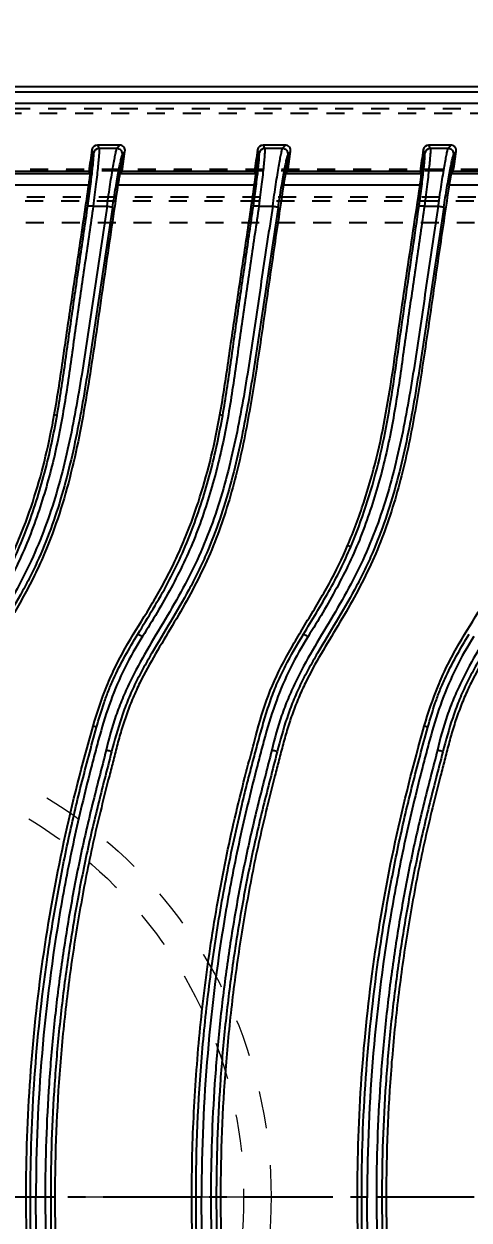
# Model space of a CAD drawing. Header units: millimetres. Extents: x -946 to 3963, y -10008 to 1396.
# Drawn here: x 1443.2 to 1483.7, y -836 to -727.1 of the extents above; entities that cross this region are included whole.
import ezdxf
from ezdxf.enums import TextEntityAlignment as Align

# ---------------------------------------------------------------- set-up
doc = ezdxf.new("R2010")
doc.units = ezdxf.units.MM
doc.header["$LTSCALE"] = 16.335
doc.header["$PDMODE"] = 3
doc.header["$PDSIZE"] = 0.3125
doc.linetypes.add('CENTER', pattern=[0.6, 0.375, -0.075, 0.075, -0.075])
doc.linetypes.add('HIDDEN', pattern=[0.2, 0.1, -0.1])
doc.layers.get('0').update_dxf_attribs({"linetype": 'CONTINUOUS'})
doc.layers.get('Defpoints').update_dxf_attribs({"linetype": 'CONTINUOUS'})
doc.layers.add('DEFAULT_2', color=8, linetype='HIDDEN')
doc.layers.add('screw', color=33, linetype='CONTINUOUS', lineweight=13)
doc.layers.add('sp', color=193, linetype='CONTINUOUS', lineweight=9)
doc.styles.get("Standard").update_dxf_attribs({"font": 'txt', "width": 0.8})
doc.styles.add('TXT', font='txt.shx', dxfattribs={"bigfont": 'gbcbig.shx'})
doc.dimstyles.new('11', dxfattribs={"dimtxt": 10, "dimasz": 10, "dimexe": 0, "dimexo": 0, "dimgap": 0, "dimtad": 0, "dimzin": 0, "dimdsep": 46, "dimtxsty": 'Standard', "dimcen": 0, "dimclrd": 4, "dimclre": 4, "dimclrt": 6, "dimazin": 0, "dimtfac": 1, "dimtofl": 0, "dimtmove": 0, "dimatfit": 3, "dimfxl": 0, "dimtolj": 1, "dimtzin": 0, "dimarcsym": 0})

# ---------------------------------------------------------------- blocks, each defined once
blk = doc.blocks.new('*D20')
at = {"color": 4, "lineweight": -2}
for p, q in [((1308.93, -833.86), (1308.93, -701.67)), ((1318.93, -701.67), (1478.02, -701.67)), ((1807.46, -701.67), (1516.68, -701.67)), ((1817.46, -797.18), (1817.46, -701.67))]:
    blk.add_line(p, q, dxfattribs=at)
at = {"color": 4}
for points in [[(1318.93, -700.01), (1318.93, -703.34), (1308.93, -701.67)], [(1807.46, -700.01), (1807.46, -703.34), (1817.46, -701.67)]]:
    blk.add_solid(points, dxfattribs=at)
at = {"layer": 'Defpoints', "color": 0}
for p in [(1308.93, -701.67), (1817.46, -797.18), (1308.93, -833.86)]:
    blk.add_point(p, dxfattribs=at)
at = {"color": 6, "insert": (1497.35, -701.67), "char_height": 10, "attachment_point": 5}
blk.add_mtext('\\A1;508.53', dxfattribs=at)
blk = doc.blocks.new('*D22')
at = {"color": 4, "lineweight": -2}
for p, q in [((1248.19, -736.94), (1248.19, -631.54)), ((1258.19, -631.54), (1512.67, -631.54)), ((1868.19, -631.54), (1548.67, -631.54)), ((1878.19, -736.94), (1878.19, -631.54))]:
    blk.add_line(p, q, dxfattribs=at)
at = {"color": 4}
for points in [[(1258.19, -629.87), (1258.19, -633.2), (1248.19, -631.54)], [(1868.19, -629.87), (1868.19, -633.2), (1878.19, -631.54)]]:
    blk.add_solid(points, dxfattribs=at)
at = {"layer": 'Defpoints', "color": 0}
for p in [(1248.19, -631.54), (1248.19, -736.94), (1878.19, -736.94)]:
    blk.add_point(p, dxfattribs=at)
at = {"color": 6, "insert": (1530.67, -631.54), "char_height": 10, "attachment_point": 5}
blk.add_mtext('\\A1;630.00', dxfattribs=at)
blk = doc.blocks.new('sp_80_th', base_point=(1583.19, -1098.86))
at = {"layer": 'sp', "color": 1, "linetype": 'CENTER', "ltscale": 2.643404}
for p, q in [((1583.19, -1145.61), (1583.19, -1052.11)), ((1536.44, -1098.86), (1629.94, -1098.86))]:
    blk.add_line(p, q, dxfattribs=at)
at = {"layer": 'sp', "linetype": 'HIDDEN', "ltscale": 2.073258}
for radius in [42.5, 40]:
    blk.add_circle((1583.19, -1098.86), radius, dxfattribs=at)
at = {"layer": 'sp', "color": 6, "style": 'TXT'}
blk.add_text('SP%%c80', height=10, dxfattribs=at).set_placement((1583.19, -1114.86), align=Align.MIDDLE)
blk = doc.blocks.new('screw_m14_g')
at = {"layer": 'screw', "color": 1, "linetype": 'CENTER', "ltscale": 0.435384}
for p, q in [((0, -7.7), (0, 7.7)), ((-7.7, 0), (7.7, 0))]:
    blk.add_line(p, q, dxfattribs=at)
at = {"layer": 'screw', "linetype": 'HIDDEN', "ltscale": 0.435384}
blk.add_circle((0, 0), 6, dxfattribs=at)
at = {"layer": 'screw', "color": 92, "linetype": 'HIDDEN', "ltscale": 0.435384}
blk.add_arc((0, 0), 7, 270, 180, dxfattribs=at)
at = {"layer": 'screw', "color": 6, "style": 'TXT'}
blk.add_text('M14', height=2.8, dxfattribs=at).set_placement((-2.38, -3.5))
blk = doc.blocks.new('11')
at = {"layer": 'screw'}
blk.add_blockref('screw_m14_g', (1583.19, -1098.86), dxfattribs=at)
at = {"layer": 'sp'}
blk.add_blockref('sp_80_th', (1583.19, -1098.86), dxfattribs=at)

msp = doc.modelspace()

# ---------------------------------------------------------------- linework, layer by layer
at = {"color": 7, "linetype": 'Continuous'}
for p, q in [((1395.982, -732.854), (1619.855, -732.854)), ((1593.518, -733.347), (1416.687, -733.347)), ((1416.663, -734.35), (1593.543, -734.35)), ((1449.531, -738.909), (1449.384, -738.604)), ((1449.88, -738.175), (1450.027, -738.48)), ((1451.894, -738.175), (1449.88, -738.175)), ((1451.657, -738.48), (1450.027, -738.48)), ((1451.657, -738.48), (1451.894, -738.175)), ((1452.39, -738.751), (1452.153, -739.056)), ((1464.606, -738.909), (1464.459, -738.604)), ((1464.955, -738.175), (1465.102, -738.48)), ((1466.969, -738.175), (1464.955, -738.175)), ((1466.732, -738.48), (1465.102, -738.48)), ((1466.732, -738.48), (1466.969, -738.175)), ((1467.465, -738.751), (1467.228, -739.056)), ((1479.681, -738.909), (1479.534, -738.604)), ((1480.03, -738.175), (1480.177, -738.48)), ((1482.044, -738.175), (1480.03, -738.175)), ((1481.807, -738.48), (1480.177, -738.48)), ((1481.807, -738.48), (1482.044, -738.175)), ((1482.54, -738.751), (1482.303, -739.056)), ((1449.243, -740.846), (1449.531, -738.909)), ((1464.318, -740.846), (1464.606, -738.909)), ((1479.393, -740.846), (1479.681, -738.909)), ((1449.217, -740.796), (1436.852, -740.796)), ((1449.094, -740.562), (1437.045, -740.562)), ((1449.094, -740.562), (1449.243, -740.846)), ((1451.886, -740.846), (1451.749, -741.762)), ((1452.12, -740.562), (1451.927, -740.796)), ((1464.292, -740.796), (1451.927, -740.796)), ((1464.169, -740.562), (1452.12, -740.562)), ((1464.169, -740.562), (1464.318, -740.846)), ((1467.195, -740.562), (1466.961, -740.846)), ((1479.367, -740.796), (1467.002, -740.796)), ((1479.244, -740.562), (1467.195, -740.562)), ((1479.244, -740.562), (1479.393, -740.846)), ((1482.27, -740.562), (1482.036, -740.846)), ((1494.442, -740.796), (1482.077, -740.796)), ((1494.319, -740.562), (1482.27, -740.562)), ((1436.669, -741.8), (1449.101, -741.8)), ((1451.744, -741.8), (1464.176, -741.8)), ((1466.819, -741.8), (1479.251, -741.8)), ((1481.894, -741.8), (1494.326, -741.8)), ((1449.498, -743.712), (1450.758, -743.712)), ((1464.573, -743.712), (1465.833, -743.712)), ((1479.648, -743.712), (1480.908, -743.712)), ((1446.208, -762.757), (1445.954, -762.711)), ((1461.283, -762.757), (1461.029, -762.711)), ((1472.929, -774.723), (1472.656, -774.604)), ((1449.809, -791.133), (1449.482, -791.036)), ((1479.959, -791.133), (1479.632, -791.036)), ((1443.396, -833.857), (1444.285, -833.857)), ((1445.123, -833.857), (1446.012, -833.857)), ((1458.471, -833.857), (1459.36, -833.857)), ((1460.198, -833.857), (1461.087, -833.857)), ((1473.546, -833.857), (1474.435, -833.857)), ((1475.273, -833.857), (1476.162, -833.857))]:
    msp.add_line(p, q, dxfattribs=at)
at = {"color": 1, "linetype": 'CENTER', "ltscale": 1.312372}
msp.add_line((1308.929, -833.857), (1817.459, -833.857), dxfattribs=at)
at = {"color": 7, "linetype": 'Continuous'}
for centre, radius, start, end in [((1449.88, -738.677), 0.502, 89.9939, 171.60618), ((1450.028, -738.984), 0.503, 90.07025, 171.40209), ((1451.655, -738.984), 0.503, 351.74449, 89.86161), ((1464.955, -738.677), 0.502, 89.9939, 171.60618), ((1465.103, -738.984), 0.503, 90.07026, 171.4021), ((1466.73, -738.984), 0.503, 351.74445, 89.8616), ((1480.03, -738.677), 0.502, 89.9939, 171.60618), ((1480.178, -738.984), 0.503, 90.07026, 171.4021), ((1481.805, -738.984), 0.503, 351.74445, 89.8616)]:
    msp.add_arc(centre, radius, start, end, dxfattribs=at)
for centre, major_axis, ratio, start_param, end_param in [((6661.125, -1516.338), (4145.301, -3254.93), 0.9991931, -2.6237227, -2.6233469), ((-195.11, -494.779), (1649.642, 229.679), 0.9993382, -0.286637, -0.2855374), ((6676.2, -1516.338), (4145.301, -3254.93), 0.9991931, -2.6237227, -2.6233469), ((-180.035, -494.779), (1649.642, 229.679), 0.9993382, -0.286637, -0.2855374), ((6691.275, -1516.338), (4145.301, -3254.93), 0.9991931, -2.6237227, -2.6233469), ((-164.96, -494.779), (1649.642, 229.679), 0.9993382, -0.286637, -0.2855374)]:
    msp.add_ellipse(centre, major_axis=major_axis, ratio=ratio, start_param=start_param, end_param=end_param, dxfattribs=at)
for points, knots in [([(1450.027, -738.48), (1450.034, -738.496), (1450.038, -738.548), (1450.041, -738.644), (1450.037, -738.786), (1450.023, -739.058), (1449.988, -739.497), (1449.927, -740.132), (1449.844, -740.897), (1449.744, -741.767), (1449.627, -742.717), (1449.542, -743.374), (1449.498, -743.712)], [0, 0, 0, 0, 0.0101523, 0.0287434, 0.0556527, 0.0906475, 0.1839372, 0.3065392, 0.4544921, 0.6223055, 0.8055892, 1, 1, 1, 1]), ([(1450.758, -743.712), (1450.806, -743.374), (1450.9, -742.716), (1451.043, -741.767), (1451.18, -740.897), (1451.306, -740.132), (1451.419, -739.496), (1451.504, -739.057), (1451.564, -738.786), (1451.598, -738.644), (1451.627, -738.547), (1451.646, -738.496), (1451.657, -738.48)], [0, 0, 0, 0, 0.1929248, 0.3750381, 0.5421254, 0.6899815, 0.8129634, 0.9069126, 0.9423776, 0.9698424, 0.9890907, 1, 1, 1, 1]), ([(1452.39, -738.751), (1452.411, -738.613), (1452.326, -738.304), (1452.033, -738.175), (1451.894, -738.175)], [0, 0, 0, 0, 0.5000318, 1, 1, 1, 1]), ([(1465.102, -738.48), (1465.109, -738.496), (1465.113, -738.548), (1465.116, -738.644), (1465.112, -738.786), (1465.098, -739.058), (1465.063, -739.497), (1465.002, -740.132), (1464.919, -740.897), (1464.819, -741.767), (1464.702, -742.717), (1464.617, -743.374), (1464.573, -743.712)], [0, 0, 0, 0, 0.0101523, 0.0287434, 0.0556527, 0.0906475, 0.1839372, 0.3065392, 0.454492, 0.6223054, 0.8055891, 1, 1, 1, 1]), ([(1465.833, -743.712), (1465.881, -743.374), (1465.975, -742.716), (1466.118, -741.767), (1466.255, -740.897), (1466.381, -740.132), (1466.494, -739.496), (1466.579, -739.057), (1466.639, -738.786), (1466.673, -738.644), (1466.702, -738.547), (1466.721, -738.496), (1466.732, -738.48)], [0, 0, 0, 0, 0.1929247, 0.3750381, 0.5421255, 0.6899815, 0.8129634, 0.9069125, 0.9423776, 0.9698424, 0.9890907, 1, 1, 1, 1]), ([(1467.465, -738.751), (1467.486, -738.613), (1467.401, -738.304), (1467.108, -738.175), (1466.969, -738.175)], [0, 0, 0, 0, 0.5000318, 1, 1, 1, 1]), ([(1480.177, -738.48), (1480.184, -738.496), (1480.188, -738.548), (1480.191, -738.644), (1480.187, -738.786), (1480.173, -739.058), (1480.138, -739.497), (1480.077, -740.132), (1479.994, -740.897), (1479.894, -741.767), (1479.777, -742.717), (1479.692, -743.374), (1479.648, -743.712)], [0, 0, 0, 0, 0.0101523, 0.0287434, 0.0556527, 0.0906475, 0.1839372, 0.3065392, 0.454492, 0.6223054, 0.8055891, 1, 1, 1, 1]), ([(1480.908, -743.712), (1480.956, -743.374), (1481.05, -742.716), (1481.193, -741.767), (1481.33, -740.897), (1481.456, -740.132), (1481.569, -739.496), (1481.654, -739.057), (1481.714, -738.786), (1481.748, -738.644), (1481.777, -738.547), (1481.796, -738.496), (1481.807, -738.48)], [0, 0, 0, 0, 0.1929247, 0.3750381, 0.5421255, 0.6899815, 0.8129634, 0.9069125, 0.9423776, 0.9698424, 0.9890907, 1, 1, 1, 1]), ([(1482.54, -738.751), (1482.561, -738.613), (1482.476, -738.304), (1482.183, -738.175), (1482.044, -738.175)], [0, 0, 0, 0, 0.5000318, 1, 1, 1, 1]), ([(1449, -743.704), (1449.086, -743.104), (1449.207, -742.236), (1449.347, -741.13), (1449.429, -740.43), (1449.49, -739.848), (1449.525, -739.445), (1449.54, -739.195), (1449.544, -739.065), (1449.541, -738.974), (1449.537, -738.925), (1449.531, -738.909)], [0, 0, 0, 0, 0.3765589, 0.5445805, 0.6920533, 0.8145404, 0.9082207, 0.9433303, 0.9702711, 0.9890975, 1, 1, 1, 1]), ([(1451.255, -743.852), (1451.347, -743.25), (1451.487, -742.379), (1451.676, -741.274), (1451.803, -740.574), (1451.915, -739.992), (1452, -739.589), (1452.06, -739.34), (1452.094, -739.209), (1452.124, -739.118), (1452.143, -739.071), (1452.153, -739.056)], [0, 0, 0, 0, 0.3743409, 0.5415718, 0.6886833, 0.8112734, 0.9056072, 0.9413474, 0.9690957, 0.9886713, 1, 1, 1, 1]), ([(1464.075, -743.704), (1464.161, -743.104), (1464.282, -742.236), (1464.422, -741.13), (1464.504, -740.43), (1464.565, -739.848), (1464.6, -739.445), (1464.615, -739.195), (1464.619, -739.065), (1464.616, -738.974), (1464.612, -738.925), (1464.606, -738.909)], [0, 0, 0, 0, 0.376564, 0.5445873, 0.692061, 0.8145481, 0.9082275, 0.9433357, 0.9702746, 0.9890989, 1, 1, 1, 1]), ([(1466.33, -743.852), (1466.422, -743.25), (1466.562, -742.379), (1466.751, -741.274), (1466.878, -740.574), (1466.99, -739.992), (1467.075, -739.589), (1467.135, -739.34), (1467.169, -739.209), (1467.199, -739.118), (1467.218, -739.071), (1467.228, -739.056)], [0, 0, 0, 0, 0.3743434, 0.5415752, 0.6886871, 0.8112772, 0.9056103, 0.9413499, 0.9690975, 0.9886723, 1, 1, 1, 1]), ([(1479.15, -743.704), (1479.236, -743.104), (1479.357, -742.235), (1479.497, -741.13), (1479.579, -740.43), (1479.64, -739.848), (1479.675, -739.445), (1479.69, -739.195), (1479.694, -739.065), (1479.691, -738.974), (1479.687, -738.925), (1479.681, -738.909)], [0, 0, 0, 0, 0.3765674, 0.5445905, 0.692063, 0.8145489, 0.9082275, 0.9433356, 0.9702744, 0.9890987, 1, 1, 1, 1]), ([(1481.405, -743.852), (1481.497, -743.25), (1481.637, -742.379), (1481.826, -741.274), (1481.953, -740.574), (1482.065, -739.992), (1482.15, -739.589), (1482.21, -739.34), (1482.244, -739.209), (1482.274, -739.118), (1482.293, -739.071), (1482.303, -739.056)], [0, 0, 0, 0, 0.3743434, 0.5415752, 0.6886871, 0.8112772, 0.9056103, 0.9413499, 0.9690975, 0.9886723, 1, 1, 1, 1]), ([(1449.101, -741.8), (1449.12, -741.676), (1449.145, -741.497), (1449.175, -741.266), (1449.193, -741.118), (1449.206, -740.994), (1449.217, -740.898), (1449.217, -740.837), (1449.221, -740.804), (1449.217, -740.796)], [0, 0, 0, 0, 0.3696476, 0.5389436, 0.6885842, 0.8135408, 0.9090729, 0.971911, 1, 1, 1, 1]), ([(1451.927, -740.796), (1451.921, -740.804), (1451.914, -740.837), (1451.897, -740.898), (1451.878, -740.994), (1451.844, -741.173), (1451.798, -741.446), (1451.762, -741.676), (1451.743, -741.8)], [0, 0, 0, 0, 0.0297503, 0.0938378, 0.189958, 0.3147626, 0.6324244, 1, 1, 1, 1]), ([(1464.176, -741.8), (1464.195, -741.676), (1464.22, -741.497), (1464.25, -741.266), (1464.268, -741.118), (1464.281, -740.994), (1464.292, -740.898), (1464.292, -740.837), (1464.296, -740.804), (1464.292, -740.796)], [0, 0, 0, 0, 0.3696476, 0.5389436, 0.6885842, 0.8135408, 0.9090729, 0.971911, 1, 1, 1, 1]), ([(1467.003, -740.796), (1466.996, -740.804), (1466.989, -740.837), (1466.972, -740.898), (1466.954, -740.994), (1466.919, -741.174), (1466.873, -741.446), (1466.837, -741.676), (1466.819, -741.8)], [0, 0, 0, 0, 0.0297712, 0.0939253, 0.1901684, 0.3151546, 0.6326665, 1, 1, 1, 1]), ([(1479.251, -741.8), (1479.27, -741.676), (1479.295, -741.497), (1479.325, -741.266), (1479.343, -741.118), (1479.356, -740.994), (1479.367, -740.898), (1479.367, -740.837), (1479.371, -740.804), (1479.367, -740.796)], [0, 0, 0, 0, 0.3696476, 0.5389436, 0.6885842, 0.8135408, 0.9090729, 0.971911, 1, 1, 1, 1]), ([(1482.078, -740.796), (1482.071, -740.804), (1482.064, -740.837), (1482.047, -740.898), (1482.029, -740.994), (1481.994, -741.174), (1481.948, -741.446), (1481.912, -741.676), (1481.894, -741.8)], [0, 0, 0, 0, 0.0297712, 0.0939253, 0.1901684, 0.3151546, 0.6326665, 1, 1, 1, 1]), ([(1451.744, -741.8), (1451.363, -744.344), (1450.601, -749.433), (1449.703, -755.802), (1448.915, -760.887), (1448.24, -764.688), (1447.398, -768.457), (1446.312, -772.164), (1445.163, -775.174), (1444.072, -777.505), (1443.171, -779.213), (1442.215, -780.89), (1440.889, -783.095), (1439.56, -785.302), (1438.405, -787.604), (1437.641, -789.379), (1437.007, -791.204), (1436.496, -793.066), (1436.043, -794.942), (1435.579, -796.817), (1435.106, -798.687), (1434.803, -799.937), (1434.658, -800.564)], [0, 0, 0, 0, 0.1249773, 0.2499548, 0.3124434, 0.3749382, 0.4374283, 0.4999299, 0.5624445, 0.5936894, 0.6249381, 0.6562008, 0.6874558, 0.7499408, 0.7812331, 0.8125135, 0.8437445, 0.8749815, 0.9062567, 0.9375212, 0.9687626, 1, 1, 1, 1]), ([(1445.954, -762.711), (1446.263, -760.976), (1446.649, -758.36), (1447.151, -754.872), (1447.671, -751.386), (1448.327, -747.029), (1448.843, -743.543), (1449.101, -741.8)], [0, 0, 0, 0, 0.2499932, 0.3750065, 0.5000072, 0.7499999, 1, 1, 1, 1]), ([(1466.819, -741.8), (1466.525, -743.764), (1465.934, -747.691), (1465.089, -753.588), (1464.372, -758.501), (1463.723, -762.419), (1462.988, -766.322), (1462.024, -770.183), (1460.734, -773.941), (1459.561, -776.684), (1458.196, -779.333), (1456.695, -781.908), (1455.143, -784.45), (1453.935, -786.623), (1453.113, -788.433), (1452.566, -789.82), (1452.098, -791.235), (1451.696, -792.67), (1451.33, -794.114), (1450.845, -796.04), (1450.229, -798.445), (1449.544, -801.344), (1448.926, -804.258), (1448.378, -807.186), (1447.717, -811.103), (1447.03, -816.021), (1446.248, -823.926), (1446.012, -829.886), (1446.012, -833.857)], [0, 0, 0, 0, 0.0624981, 0.1249962, 0.1874941, 0.2187435, 0.2499951, 0.3124799, 0.343738, 0.3749893, 0.4062459, 0.4374932, 0.468754, 0.5000005, 0.5156417, 0.5312811, 0.5469063, 0.5625299, 0.5781628, 0.5937942, 0.625041, 0.656289, 0.6875397, 0.7187893, 0.750039, 0.8125353, 0.8750316, 1, 1, 1, 1]), ([(1461.029, -762.711), (1461.338, -760.976), (1461.724, -758.36), (1462.226, -754.872), (1462.746, -751.386), (1463.402, -747.029), (1463.918, -743.543), (1464.176, -741.8)], [0, 0, 0, 0, 0.2499932, 0.3750065, 0.5000072, 0.7499999, 1, 1, 1, 1]), ([(1481.894, -741.8), (1481.6, -743.764), (1481.009, -747.691), (1480.164, -753.588), (1479.447, -758.501), (1478.798, -762.419), (1478.063, -766.322), (1477.099, -770.183), (1475.809, -773.941), (1474.636, -776.684), (1473.271, -779.333), (1471.77, -781.908), (1470.218, -784.45), (1469.01, -786.623), (1468.188, -788.433), (1467.641, -789.82), (1467.173, -791.235), (1466.771, -792.67), (1466.405, -794.114), (1465.92, -796.04), (1465.304, -798.445), (1464.619, -801.344), (1464.001, -804.258), (1463.453, -807.186), (1462.792, -811.103), (1462.105, -816.021), (1461.323, -823.926), (1461.087, -829.886), (1461.087, -833.857)], [0, 0, 0, 0, 0.0624981, 0.1249962, 0.1874941, 0.2187435, 0.2499951, 0.3124799, 0.343738, 0.3749893, 0.4062459, 0.4374932, 0.468754, 0.5000005, 0.5156417, 0.5312811, 0.5469063, 0.5625299, 0.5781628, 0.5937942, 0.625041, 0.656289, 0.6875397, 0.7187893, 0.750039, 0.8125353, 0.8750316, 1, 1, 1, 1]), ([(1472.656, -774.604), (1473.204, -773.318), (1474.181, -770.691), (1475.324, -766.649), (1476.179, -762.538), (1476.829, -758.394), (1477.395, -754.239), (1477.999, -750.09), (1478.628, -745.945), (1479.046, -743.182), (1479.251, -741.8)], [0, 0, 0, 0, 0.1250072, 0.2501883, 0.3752455, 0.5001909, 0.6251647, 0.750121, 0.8750607, 1, 1, 1, 1]), ([(1496.969, -741.8), (1496.675, -743.764), (1496.084, -747.691), (1495.239, -753.588), (1494.522, -758.501), (1493.873, -762.419), (1493.138, -766.322), (1492.174, -770.183), (1490.884, -773.941), (1489.711, -776.684), (1488.346, -779.333), (1486.845, -781.908), (1485.293, -784.45), (1484.085, -786.623), (1483.263, -788.433), (1482.716, -789.82), (1482.248, -791.235), (1481.846, -792.67), (1481.48, -794.114), (1480.995, -796.04), (1480.379, -798.445), (1479.694, -801.344), (1479.076, -804.258), (1478.528, -807.186), (1477.867, -811.103), (1477.18, -816.021), (1476.398, -823.926), (1476.162, -829.886), (1476.162, -833.857)], [0, 0, 0, 0, 0.0624981, 0.1249962, 0.1874941, 0.2187435, 0.2499951, 0.3124799, 0.343738, 0.3749893, 0.4062459, 0.4374932, 0.468754, 0.5000005, 0.5156417, 0.5312811, 0.5469063, 0.5625299, 0.5781628, 0.5937942, 0.625041, 0.656289, 0.6875397, 0.7187893, 0.750039, 0.8125353, 0.8750316, 1, 1, 1, 1]), ([(1450.758, -743.712), (1450.433, -745.862), (1449.939, -749.088), (1449.305, -753.393), (1448.673, -757.704), (1447.809, -763.086), (1446.39, -769.483), (1444.551, -774.647), (1442.593, -778.558), (1440.947, -781.397), (1439.239, -784.198), (1437.933, -786.605), (1437.033, -788.602), (1436.259, -790.651), (1435.816, -792.237), (1435.576, -793.305)], [0, 0, 0, 0, 0.1245501, 0.1868778, 0.2492393, 0.3740641, 0.4990157, 0.6240684, 0.6866708, 0.7493028, 0.8119367, 0.8746196, 0.9059539, 0.9373039, 1, 1, 1, 1]), ([(1451.255, -743.852), (1450.923, -745.999), (1450.277, -750.299), (1449.322, -756.757), (1448.304, -763.21), (1447.123, -768.536), (1445.806, -772.701), (1444.793, -775.25), (1443.856, -777.246), (1442.824, -779.218), (1441.415, -781.619), (1439.973, -783.992), (1438.89, -785.91), (1438.14, -787.356), (1437.488, -788.834), (1436.764, -790.86), (1436.336, -792.416), (1436.066, -793.46)], [0, 0, 0, 0, 0.1243506, 0.2489265, 0.3736639, 0.4982962, 0.5607363, 0.6235136, 0.6551431, 0.6869516, 0.7508506, 0.8144592, 0.8458909, 0.8769467, 0.9076626, 0.9382777, 1, 1, 1, 1]), ([(1449.498, -743.712), (1449.256, -745.397), (1448.767, -748.769), (1448.145, -752.983), (1447.673, -756.36), (1447.207, -759.741), (1446.683, -763.116), (1445.978, -766.459), (1445.34, -768.943), (1444.583, -771.395), (1443.714, -773.81), (1442.698, -776.17), (1441.52, -778.453), (1440.259, -780.691), (1439.368, -782.155), (1438.907, -782.876)], [0, 0, 0, 0, 0.1246204, 0.2493534, 0.3117592, 0.3741905, 0.4991276, 0.5616472, 0.624186, 0.6867602, 0.7493792, 0.8119886, 0.8746382, 0.9373244, 1, 1, 1, 1]), ([(1446.206, -762.757), (1446.484, -761.179), (1446.837, -758.799), (1447.277, -755.621), (1447.731, -752.44), (1448.314, -748.469), (1448.773, -745.292), (1449.001, -743.704)], [0, 0, 0, 0, 0.2496228, 0.3747259, 0.4998744, 0.7500699, 1, 1, 1, 1]), ([(1449.001, -743.704), (1449.003, -743.699), (1449.018, -743.691), (1449.069, -743.682), (1449.174, -743.68), (1449.325, -743.69), (1449.439, -743.704), (1449.498, -743.712)], [0, 0, 0, 0, 0.0316691, 0.0926635, 0.3162316, 0.6441843, 1, 1, 1, 1]), ([(1465.833, -743.712), (1465.509, -745.859), (1465.015, -749.079), (1464.383, -753.377), (1463.751, -757.68), (1463.063, -761.978), (1462.181, -766.244), (1461.114, -770.47), (1459.648, -774.597), (1457.698, -778.503), (1456.057, -781.338), (1454.351, -784.135), (1453.043, -786.535), (1452.139, -788.526), (1451.361, -790.57), (1450.916, -792.152), (1450.675, -793.218)], [0, 0, 0, 0, 0.1245466, 0.1868726, 0.2492323, 0.3740529, 0.4365239, 0.4990315, 0.6240793, 0.6866805, 0.7493093, 0.8119417, 0.874624, 0.9059563, 0.937305, 1, 1, 1, 1]), ([(1450.758, -743.712), (1450.819, -743.721), (1450.936, -743.742), (1451.089, -743.777), (1451.193, -743.809), (1451.241, -743.834), (1451.254, -743.847), (1451.255, -743.852)], [0, 0, 0, 0, 0.3527271, 0.6820879, 0.9075008, 0.9686102, 1, 1, 1, 1]), ([(1466.33, -743.852), (1466, -745.991), (1465.355, -750.275), (1464.404, -756.708), (1463.391, -763.138), (1462.22, -768.448), (1460.916, -772.605), (1459.91, -775.153), (1458.979, -777.15), (1457.952, -779.123), (1456.545, -781.527), (1455.102, -783.902), (1454.013, -785.82), (1453.258, -787.266), (1452.6, -788.744), (1451.867, -790.77), (1451.434, -792.328), (1451.164, -793.374)], [0, 0, 0, 0, 0.1241016, 0.2484149, 0.3728831, 0.4973401, 0.5597458, 0.6225384, 0.6541986, 0.6860555, 0.7500907, 0.8138639, 0.8453895, 0.8765498, 0.9073703, 0.9380824, 1, 1, 1, 1]), ([(1464.573, -743.712), (1464.331, -745.397), (1463.842, -748.769), (1463.22, -752.983), (1462.748, -756.36), (1462.282, -759.741), (1461.758, -763.116), (1461.053, -766.459), (1460.415, -768.943), (1459.658, -771.395), (1458.789, -773.81), (1457.773, -776.17), (1456.595, -778.453), (1455.334, -780.691), (1454.443, -782.155), (1453.982, -782.876)], [0, 0, 0, 0, 0.1246204, 0.2493534, 0.3117592, 0.3741905, 0.4991276, 0.5616472, 0.624186, 0.6867602, 0.7493792, 0.8119886, 0.8746382, 0.9373244, 1, 1, 1, 1]), ([(1461.281, -762.757), (1461.559, -761.179), (1461.912, -758.799), (1462.352, -755.621), (1462.806, -752.44), (1463.389, -748.469), (1463.848, -745.292), (1464.076, -743.704)], [0, 0, 0, 0, 0.2496228, 0.3747259, 0.4998744, 0.7500699, 1, 1, 1, 1]), ([(1464.076, -743.704), (1464.078, -743.699), (1464.093, -743.691), (1464.144, -743.682), (1464.249, -743.68), (1464.4, -743.69), (1464.514, -743.704), (1464.573, -743.712)], [0, 0, 0, 0, 0.0316691, 0.0926635, 0.3162316, 0.6441843, 1, 1, 1, 1]), ([(1480.908, -743.712), (1480.584, -745.859), (1480.09, -749.079), (1479.458, -753.377), (1478.826, -757.68), (1478.138, -761.978), (1477.256, -766.244), (1476.189, -770.47), (1474.723, -774.597), (1472.773, -778.503), (1471.132, -781.338), (1469.426, -784.135), (1468.118, -786.535), (1467.214, -788.526), (1466.436, -790.57), (1465.991, -792.152), (1465.75, -793.218)], [0, 0, 0, 0, 0.1245466, 0.1868726, 0.2492323, 0.3740529, 0.4365239, 0.4990315, 0.6240793, 0.6866805, 0.7493093, 0.8119417, 0.874624, 0.9059563, 0.937305, 1, 1, 1, 1]), ([(1465.833, -743.712), (1465.894, -743.721), (1466.011, -743.742), (1466.164, -743.777), (1466.268, -743.809), (1466.316, -743.834), (1466.329, -743.847), (1466.33, -743.852)], [0, 0, 0, 0, 0.3527271, 0.6820879, 0.9075008, 0.9686102, 1, 1, 1, 1]), ([(1481.405, -743.852), (1481.075, -745.991), (1480.43, -750.275), (1479.479, -756.708), (1478.466, -763.138), (1477.295, -768.448), (1475.991, -772.605), (1474.985, -775.153), (1474.054, -777.15), (1473.027, -779.123), (1471.62, -781.527), (1470.177, -783.902), (1469.088, -785.82), (1468.333, -787.266), (1467.675, -788.744), (1466.942, -790.77), (1466.509, -792.328), (1466.239, -793.374)], [0, 0, 0, 0, 0.1241016, 0.2484149, 0.3728831, 0.4973401, 0.5597458, 0.6225384, 0.6541986, 0.6860555, 0.7500907, 0.8138639, 0.8453895, 0.8765498, 0.9073703, 0.9380824, 1, 1, 1, 1]), ([(1479.648, -743.712), (1479.406, -745.397), (1478.917, -748.769), (1478.295, -752.983), (1477.823, -756.36), (1477.357, -759.741), (1476.833, -763.116), (1476.128, -766.459), (1475.49, -768.943), (1474.733, -771.395), (1473.864, -773.81), (1472.848, -776.17), (1471.67, -778.453), (1470.409, -780.691), (1469.518, -782.155), (1469.057, -782.876)], [0, 0, 0, 0, 0.1246204, 0.2493534, 0.3117592, 0.3741905, 0.4991276, 0.5616472, 0.624186, 0.6867602, 0.7493792, 0.8119886, 0.8746382, 0.9373244, 1, 1, 1, 1]), ([(1472.932, -774.724), (1473.448, -773.509), (1474.371, -771.031), (1475.47, -767.224), (1476.284, -763.346), (1476.902, -759.43), (1477.441, -755.497), (1478.01, -751.564), (1478.585, -747.634), (1478.963, -745.013), (1479.151, -743.704)], [0, 0, 0, 0, 0.124786, 0.2496881, 0.3743386, 0.4991939, 0.6244013, 0.7496904, 0.8748992, 1, 1, 1, 1]), ([(1479.151, -743.704), (1479.153, -743.699), (1479.168, -743.691), (1479.219, -743.682), (1479.324, -743.68), (1479.475, -743.69), (1479.589, -743.704), (1479.648, -743.712)], [0, 0, 0, 0, 0.0316691, 0.0926635, 0.3162316, 0.6441843, 1, 1, 1, 1]), ([(1495.983, -743.712), (1495.659, -745.859), (1495.165, -749.079), (1494.533, -753.377), (1493.901, -757.68), (1493.213, -761.978), (1492.331, -766.244), (1491.264, -770.47), (1489.798, -774.597), (1487.848, -778.503), (1486.207, -781.338), (1484.501, -784.135), (1483.193, -786.535), (1482.289, -788.526), (1481.511, -790.57), (1481.066, -792.152), (1480.825, -793.218)], [0, 0, 0, 0, 0.1245466, 0.1868726, 0.2492323, 0.3740529, 0.4365239, 0.4990315, 0.6240793, 0.6866805, 0.7493093, 0.8119417, 0.874624, 0.9059563, 0.937305, 1, 1, 1, 1]), ([(1480.908, -743.712), (1480.969, -743.721), (1481.086, -743.742), (1481.239, -743.777), (1481.343, -743.809), (1481.391, -743.834), (1481.404, -743.847), (1481.405, -743.852)], [0, 0, 0, 0, 0.3527271, 0.6820879, 0.9075008, 0.9686102, 1, 1, 1, 1]), ([(1496.48, -743.852), (1496.15, -745.991), (1495.505, -750.275), (1494.554, -756.708), (1493.541, -763.138), (1492.37, -768.448), (1491.066, -772.605), (1490.06, -775.153), (1489.129, -777.15), (1488.102, -779.123), (1486.695, -781.527), (1485.252, -783.902), (1484.163, -785.82), (1483.408, -787.266), (1482.75, -788.744), (1482.017, -790.77), (1481.584, -792.328), (1481.314, -793.374)], [0, 0, 0, 0, 0.1241016, 0.2484149, 0.3728831, 0.4973401, 0.5597458, 0.6225384, 0.6541986, 0.6860555, 0.7500907, 0.8138639, 0.8453895, 0.8765498, 0.9073703, 0.9380824, 1, 1, 1, 1]), ([(1434.407, -791.036), (1434.759, -789.802), (1435.379, -787.975), (1436.421, -785.629), (1437.627, -783.365), (1438.997, -781.197), (1440.322, -779.001), (1441.24, -777.31), (1442.08, -775.577), (1443.098, -773.221), (1444.185, -770.199), (1445.209, -766.486), (1445.729, -763.973), (1445.954, -762.711)], [0, 0, 0, 0, 0.1250739, 0.1875921, 0.2499968, 0.3749116, 0.4374038, 0.499896, 0.5624148, 0.6249585, 0.7500213, 0.8750378, 1, 1, 1, 1]), ([(1438.484, -782.657), (1439.412, -781.113), (1441.322, -778.073), (1443.16, -773.968), (1444.336, -770.589), (1445.09, -768.008), (1445.714, -765.395), (1446.051, -763.638), (1446.206, -762.757)], [0, 0, 0, 0, 0.2513207, 0.5002744, 0.6253146, 0.7503751, 0.8752281, 1, 1, 1, 1]), ([(1449.482, -791.036), (1449.834, -789.802), (1450.454, -787.975), (1451.496, -785.629), (1452.702, -783.365), (1454.072, -781.197), (1455.397, -779.001), (1456.315, -777.31), (1457.155, -775.577), (1458.173, -773.221), (1459.26, -770.199), (1460.284, -766.486), (1460.804, -763.973), (1461.029, -762.711)], [0, 0, 0, 0, 0.1250739, 0.1875921, 0.2499968, 0.3749116, 0.4374038, 0.499896, 0.5624148, 0.6249585, 0.7500213, 0.8750378, 1, 1, 1, 1]), ([(1453.559, -782.657), (1454.487, -781.113), (1456.397, -778.073), (1458.235, -773.968), (1459.411, -770.589), (1460.165, -768.008), (1460.789, -765.395), (1461.126, -763.638), (1461.281, -762.757)], [0, 0, 0, 0, 0.2513207, 0.5002744, 0.6253146, 0.7503751, 0.8752281, 1, 1, 1, 1]), ([(1479.632, -791.036), (1479.984, -789.802), (1480.604, -787.975), (1481.646, -785.629), (1482.852, -783.365), (1484.222, -781.197), (1485.547, -779.001), (1486.465, -777.31), (1487.305, -775.577), (1488.323, -773.221), (1489.41, -770.199), (1490.434, -766.486), (1490.954, -763.973), (1491.179, -762.711)], [0, 0, 0, 0, 0.1250739, 0.1875921, 0.2499968, 0.3749116, 0.4374038, 0.499896, 0.5624148, 0.6249585, 0.7500213, 0.8750378, 1, 1, 1, 1]), ([(1458.471, -833.857), (1458.471, -831.284), (1458.6, -826.136), (1459.086, -819.718), (1459.666, -814.604), (1460.199, -810.78), (1460.829, -806.971), (1461.546, -803.178), (1462.363, -799.405), (1463.147, -796.285), (1463.8, -793.795), (1464.449, -791.304), (1465.344, -788.206), (1466.734, -785.29), (1468.008, -783.054), (1469.014, -781.404), (1470.022, -779.758), (1471.303, -777.526), (1472.151, -775.788), (1472.656, -774.604)], [0, 0, 0, 0, 0.1249853, 0.2499704, 0.3124681, 0.3749616, 0.4374559, 0.4999641, 0.5624532, 0.6249141, 0.6561794, 0.687486, 0.749967, 0.8124289, 0.8437482, 0.8750175, 0.90625, 0.9374917, 1, 1, 1, 1]), ([(1468.634, -782.658), (1469.414, -781.36), (1470.612, -779.439), (1472.021, -776.777), (1472.64, -775.413), (1472.932, -774.724)], [0, 0, 0, 0, 0.5028189, 0.7514388, 1, 1, 1, 1]), ([(1453.982, -782.876), (1453.397, -783.796), (1452.318, -785.695), (1451.041, -788.712), (1450.231, -791.315), (1449.667, -793.421), (1449.123, -795.532), (1448.468, -798.177), (1447.492, -802.428), (1446.047, -809.927), (1444.654, -820.76), (1444.284, -829.492), (1444.285, -833.857)], [0, 0, 0, 0, 0.0624518, 0.1249003, 0.1873497, 0.2185822, 0.2498175, 0.3122886, 0.3747758, 0.4997789, 0.7498462, 1, 1, 1, 1]), ([(1449.803, -791.131), (1450.013, -790.39), (1450.347, -789.28), (1450.874, -787.826), (1451.481, -786.394), (1452.371, -784.664), (1453.159, -783.323), (1453.559, -782.657)], [0, 0, 0, 0, 0.2484657, 0.373401, 0.4986747, 0.7494379, 1, 1, 1, 1]), ([(1453.56, -782.656), (1453.564, -782.654), (1453.578, -782.659), (1453.604, -782.668), (1453.645, -782.687), (1453.722, -782.726), (1453.837, -782.789), (1453.933, -782.845), (1453.983, -782.875)], [0, 0, 0, 0, 0.0272586, 0.0871251, 0.1797418, 0.3045157, 0.633482, 1, 1, 1, 1]), ([(1458.858, -833.857), (1458.858, -829.48), (1459.136, -822.919), (1460.064, -814.229), (1460.872, -808.837), (1461.654, -804.544), (1462.31, -801.331), (1462.916, -798.663), (1463.439, -796.535), (1463.851, -794.943), (1464.273, -793.353), (1464.696, -791.763), (1465.148, -790.177), (1465.653, -788.6), (1466.258, -787.052), (1467.222, -785.05), (1468.062, -783.609), (1468.634, -782.658)], [0, 0, 0, 0, 0.2496819, 0.3740667, 0.4984269, 0.5606665, 0.6229861, 0.6854513, 0.7167333, 0.7480137, 0.7792857, 0.8105598, 0.8418865, 0.8733496, 0.90497, 0.9366541, 1, 1, 1, 1]), ([(1469.057, -782.876), (1468.472, -783.796), (1467.393, -785.695), (1466.116, -788.712), (1465.306, -791.315), (1464.742, -793.421), (1464.198, -795.532), (1463.543, -798.177), (1462.567, -802.428), (1461.122, -809.927), (1459.729, -820.76), (1459.359, -829.492), (1459.36, -833.857)], [0, 0, 0, 0, 0.0624518, 0.1249003, 0.1873497, 0.2185822, 0.2498175, 0.3122886, 0.3747758, 0.4997789, 0.7498462, 1, 1, 1, 1]), ([(1468.635, -782.656), (1468.639, -782.654), (1468.653, -782.659), (1468.679, -782.668), (1468.72, -782.687), (1468.797, -782.726), (1468.912, -782.789), (1469.008, -782.845), (1469.058, -782.875)], [0, 0, 0, 0, 0.0271754, 0.0869787, 0.1795579, 0.3043197, 0.6333528, 1, 1, 1, 1]), ([(1484.132, -782.876), (1483.547, -783.796), (1482.468, -785.695), (1481.191, -788.712), (1480.381, -791.315), (1479.817, -793.421), (1479.273, -795.532), (1478.618, -798.177), (1477.642, -802.428), (1476.197, -809.927), (1474.804, -820.76), (1474.434, -829.492), (1474.435, -833.857)], [0, 0, 0, 0, 0.0624518, 0.1249003, 0.1873497, 0.2185822, 0.2498175, 0.3122886, 0.3747758, 0.4997789, 0.7498462, 1, 1, 1, 1]), ([(1479.953, -791.131), (1480.163, -790.39), (1480.497, -789.28), (1481.024, -787.826), (1481.631, -786.394), (1482.521, -784.664), (1483.309, -783.323), (1483.709, -782.657)], [0, 0, 0, 0, 0.2484657, 0.373401, 0.4986747, 0.7494379, 1, 1, 1, 1]), ([(1443.396, -833.857), (1443.396, -830.242), (1443.654, -823.008), (1444.794, -812.213), (1446.712, -801.528), (1448.491, -794.514), (1449.482, -791.036)], [0, 0, 0, 0, 0.2499849, 0.5000029, 0.7499985, 1, 1, 1, 1]), ([(1473.546, -833.857), (1473.546, -830.242), (1473.804, -823.008), (1474.944, -812.213), (1476.862, -801.528), (1478.641, -794.514), (1479.632, -791.036)], [0, 0, 0, 0, 0.2499849, 0.5000029, 0.7499985, 1, 1, 1, 1]), ([(1443.783, -833.857), (1443.783, -830.244), (1444.035, -823.03), (1444.983, -814.063), (1446.114, -806.954), (1446.974, -802.533), (1447.759, -799.01), (1448.398, -796.374), (1449.093, -793.751), (1449.555, -792.002), (1449.803, -791.131)], [0, 0, 0, 0, 0.2504372, 0.4997934, 0.6244661, 0.7493187, 0.8118975, 0.8745956, 0.9372949, 1, 1, 1, 1]), ([(1473.933, -833.857), (1473.933, -830.244), (1474.185, -823.03), (1475.133, -814.063), (1476.264, -806.954), (1477.124, -802.533), (1477.909, -799.01), (1478.548, -796.374), (1479.243, -793.751), (1479.705, -792.002), (1479.953, -791.131)], [0, 0, 0, 0, 0.2504372, 0.4997934, 0.6244661, 0.7493187, 0.8118975, 0.8745956, 0.9372949, 1, 1, 1, 1]), ([(1450.679, -793.219), (1450.252, -794.87), (1449.61, -797.348), (1448.815, -800.67), (1448.083, -804.018), (1447.288, -808.235), (1446.502, -813.324), (1445.887, -818.433), (1445.301, -825.272), (1445.125, -830.422), (1445.125, -833.857)], [0, 0, 0, 0, 0.1243441, 0.1866463, 0.2491008, 0.3743147, 0.4995099, 0.6245386, 0.7495385, 1, 1, 1, 1]), ([(1451.164, -793.374), (1451.162, -793.369), (1451.146, -793.363), (1451.12, -793.35), (1451.073, -793.334), (1450.984, -793.304), (1450.849, -793.265), (1450.735, -793.234), (1450.675, -793.218)], [0, 0, 0, 0, 0.0263609, 0.0872375, 0.1818588, 0.308835, 0.6401202, 1, 1, 1, 1]), ([(1465.754, -793.219), (1465.327, -794.87), (1464.685, -797.348), (1463.89, -800.67), (1463.158, -804.018), (1462.363, -808.235), (1461.577, -813.324), (1460.962, -818.433), (1460.376, -825.272), (1460.2, -830.422), (1460.2, -833.857)], [0, 0, 0, 0, 0.1243441, 0.1866463, 0.2491008, 0.3743147, 0.4995099, 0.6245386, 0.7495385, 1, 1, 1, 1]), ([(1466.239, -793.374), (1466.237, -793.369), (1466.221, -793.363), (1466.195, -793.35), (1466.148, -793.334), (1466.059, -793.304), (1465.924, -793.265), (1465.81, -793.234), (1465.75, -793.218)], [0, 0, 0, 0, 0.0263609, 0.0872375, 0.1818588, 0.308835, 0.6401202, 1, 1, 1, 1]), ([(1480.829, -793.219), (1480.402, -794.87), (1479.76, -797.348), (1478.965, -800.67), (1478.233, -804.018), (1477.438, -808.235), (1476.652, -813.324), (1476.037, -818.433), (1475.451, -825.272), (1475.275, -830.422), (1475.275, -833.857)], [0, 0, 0, 0, 0.1243441, 0.1866463, 0.2491008, 0.3743147, 0.4995099, 0.6245386, 0.7495385, 1, 1, 1, 1]), ([(1481.314, -793.374), (1481.312, -793.369), (1481.296, -793.363), (1481.27, -793.35), (1481.223, -793.334), (1481.134, -793.304), (1480.999, -793.265), (1480.885, -793.234), (1480.825, -793.218)], [0, 0, 0, 0, 0.0263609, 0.0872375, 0.1818588, 0.308835, 0.6401202, 1, 1, 1, 1]), ([(1451.164, -793.374), (1450.737, -795.021), (1450.097, -797.493), (1449.303, -800.806), (1448.573, -804.141), (1447.782, -808.339), (1446.998, -813.407), (1446.385, -818.495), (1445.801, -825.306), (1445.626, -830.436), (1445.626, -833.857)], [0, 0, 0, 0, 0.1245899, 0.1869286, 0.2493407, 0.3744811, 0.4996368, 0.6246429, 0.7496022, 1, 1, 1, 1]), ([(1466.239, -793.374), (1465.812, -795.021), (1465.172, -797.493), (1464.378, -800.806), (1463.648, -804.141), (1462.857, -808.339), (1462.073, -813.407), (1461.46, -818.495), (1460.876, -825.306), (1460.701, -830.436), (1460.701, -833.857)], [0, 0, 0, 0, 0.1245899, 0.1869286, 0.2493407, 0.3744811, 0.4996368, 0.6246429, 0.7496022, 1, 1, 1, 1]), ([(1481.314, -793.374), (1480.887, -795.021), (1480.247, -797.493), (1479.453, -800.806), (1478.723, -804.141), (1477.932, -808.339), (1477.148, -813.407), (1476.535, -818.495), (1475.951, -825.306), (1475.776, -830.436), (1475.776, -833.857)], [0, 0, 0, 0, 0.1245899, 0.1869286, 0.2493407, 0.3744811, 0.4996368, 0.6246429, 0.7496022, 1, 1, 1, 1]), ([(1430.551, -833.857), (1430.551, -836.286), (1430.667, -841.135), (1431.109, -847.177), (1431.637, -851.982), (1432.118, -855.572), (1432.682, -859.151), (1433.332, -862.717), (1434.072, -866.273), (1434.926, -869.814), (1435.68, -872.757), (1436.285, -875.105), (1436.773, -876.839), (1437.347, -878.532), (1438.048, -880.174), (1438.868, -881.77), (1440.062, -883.876), (1441.653, -886.48), (1442.877, -888.602), (1443.447, -889.69)], [0, 0, 0, 0, 0.1254673, 0.2504017, 0.3127716, 0.3751166, 0.4374663, 0.4998572, 0.5623357, 0.625025, 0.6879579, 0.7192635, 0.7502659, 0.7809507, 0.811548, 0.8423822, 0.8735523, 0.9365688, 1, 1, 1, 1]), ([(1454.909, -887.903), (1454.314, -886.902), (1453.389, -885.419), (1452.206, -883.411), (1451.378, -881.87), (1450.663, -880.274), (1450.073, -878.628), (1449.558, -876.957), (1448.918, -874.715), (1448.179, -871.898), (1447.341, -868.506), (1446.59, -865.092), (1445.699, -860.519), (1444.773, -854.767), (1443.979, -847.821), (1443.502, -840.846), (1443.396, -836.186), (1443.396, -833.857)], [0, 0, 0, 0, 0.0624879, 0.093776, 0.125042, 0.1562569, 0.1875084, 0.2188096, 0.2500837, 0.3125596, 0.3750568, 0.4375553, 0.5000516, 0.6250377, 0.7500244, 0.8750119, 1, 1, 1, 1]), ([(1449.226, -874.46), (1448.782, -872.816), (1447.928, -869.512), (1446.822, -864.504), (1445.89, -859.449), (1444.869, -852.672), (1444.012, -844.141), (1443.783, -837.286), (1443.783, -833.857)], [0, 0, 0, 0, 0.1243152, 0.2491966, 0.3744101, 0.4995819, 0.7495684, 1, 1, 1, 1]), ([(1449.711, -874.358), (1449.268, -872.718), (1448.416, -869.422), (1447.314, -864.426), (1446.385, -859.384), (1445.368, -852.624), (1444.513, -844.115), (1444.285, -837.278), (1444.285, -833.857)], [0, 0, 0, 0, 0.1243485, 0.2492061, 0.3744192, 0.4995945, 0.7495768, 1, 1, 1, 1]), ([(1445.123, -833.857), (1445.138, -836.288), (1445.242, -841.152), (1445.775, -848.429), (1446.656, -855.669), (1447.667, -861.662), (1448.674, -866.416), (1449.365, -869.373), (1449.945, -871.731), (1450.537, -874.085), (1451.191, -876.426), (1451.991, -878.72), (1452.679, -880.407), (1453.483, -882.042), (1454.378, -883.627), (1455.309, -885.192), (1456.222, -886.767), (1457.123, -888.348), (1457.728, -889.399), (1458.033, -889.923)], [0, 0, 0, 0, 0.1251135, 0.2502091, 0.3752762, 0.5002996, 0.5627983, 0.625282, 0.6565178, 0.6877486, 0.7502134, 0.7814822, 0.8127187, 0.8439125, 0.8751291, 0.9063754, 0.9376007, 0.9688031, 1, 1, 1, 1]), ([(1445.626, -833.857), (1445.626, -836.282), (1445.742, -841.122), (1446.182, -847.154), (1446.708, -851.951), (1447.187, -855.536), (1447.75, -859.109), (1448.398, -862.67), (1449.135, -866.221), (1449.986, -869.757), (1450.74, -872.696), (1451.343, -875.042), (1451.828, -876.775), (1452.398, -878.469), (1453.094, -880.113), (1453.911, -881.71), (1455.104, -883.82), (1456.695, -886.427), (1457.923, -888.551), (1458.495, -889.64)], [0, 0, 0, 0, 0.1253654, 0.25021, 0.3125391, 0.3748459, 0.4371603, 0.4995181, 0.5619653, 0.6246223, 0.687526, 0.7188287, 0.7498405, 0.7805438, 0.8111673, 0.8420407, 0.8732664, 0.9364168, 1, 1, 1, 1]), ([(1446.012, -833.857), (1446.012, -837.827), (1446.248, -843.787), (1447.03, -851.693), (1447.717, -856.611), (1448.378, -860.527), (1448.926, -863.455), (1449.544, -866.37), (1450.229, -869.269), (1450.845, -871.673), (1451.33, -873.6), (1451.696, -875.044), (1452.098, -876.478), (1452.566, -877.894), (1453.113, -879.281), (1453.935, -881.091), (1455.143, -883.263), (1456.695, -885.805), (1458.196, -888.38), (1459.561, -891.03), (1460.734, -893.772), (1462.024, -897.531), (1462.988, -901.391), (1463.723, -905.294), (1464.372, -909.213), (1465.089, -914.125), (1465.934, -920.022), (1466.525, -923.95), (1466.819, -925.914)], [0, 0, 0, 0, 0.1249684, 0.1874647, 0.249961, 0.2812107, 0.3124603, 0.343711, 0.374959, 0.4062058, 0.4218372, 0.4374701, 0.4530937, 0.4687189, 0.4843583, 0.4999995, 0.531246, 0.5625068, 0.5937541, 0.6250107, 0.656262, 0.6875201, 0.7500049, 0.7812565, 0.8125059, 0.8750038, 0.9375019, 1, 1, 1, 1]), ([(1469.984, -887.903), (1469.389, -886.902), (1468.464, -885.419), (1467.281, -883.411), (1466.453, -881.87), (1465.738, -880.274), (1465.148, -878.628), (1464.633, -876.957), (1463.994, -874.715), (1463.254, -871.898), (1462.416, -868.506), (1461.665, -865.093), (1460.774, -860.519), (1459.848, -854.767), (1459.054, -847.821), (1458.577, -840.847), (1458.471, -836.187), (1458.471, -833.857)], [0, 0, 0, 0, 0.0624879, 0.093776, 0.125042, 0.1562569, 0.1875084, 0.2188096, 0.2500837, 0.3125596, 0.3750568, 0.4375553, 0.5000516, 0.6250377, 0.7500244, 0.8750119, 1, 1, 1, 1]), ([(1464.301, -874.46), (1463.857, -872.816), (1463.003, -869.512), (1461.897, -864.504), (1460.965, -859.449), (1459.944, -852.672), (1459.087, -844.141), (1458.858, -837.286), (1458.858, -833.857)], [0, 0, 0, 0, 0.1243152, 0.2491966, 0.3744101, 0.4995819, 0.7495684, 1, 1, 1, 1]), ([(1464.786, -874.358), (1464.343, -872.718), (1463.491, -869.422), (1462.389, -864.426), (1461.46, -859.384), (1460.443, -852.624), (1459.588, -844.115), (1459.36, -837.278), (1459.36, -833.857)], [0, 0, 0, 0, 0.1243485, 0.2492061, 0.3744192, 0.4995945, 0.7495768, 1, 1, 1, 1]), ([(1460.198, -833.857), (1460.213, -836.288), (1460.317, -841.152), (1460.85, -848.429), (1461.731, -855.669), (1462.742, -861.662), (1463.749, -866.416), (1464.44, -869.373), (1465.02, -871.731), (1465.612, -874.085), (1466.266, -876.426), (1467.066, -878.72), (1467.754, -880.407), (1468.558, -882.042), (1469.453, -883.627), (1470.384, -885.192), (1471.297, -886.767), (1472.198, -888.348), (1472.803, -889.399), (1473.108, -889.923)], [0, 0, 0, 0, 0.1251135, 0.2502091, 0.3752762, 0.5002996, 0.5627983, 0.625282, 0.6565178, 0.6877486, 0.7502134, 0.7814822, 0.8127187, 0.8439125, 0.8751291, 0.9063754, 0.9376007, 0.9688031, 1, 1, 1, 1]), ([(1460.701, -833.857), (1460.701, -836.282), (1460.817, -841.122), (1461.257, -847.154), (1461.783, -851.951), (1462.262, -855.536), (1462.825, -859.109), (1463.473, -862.67), (1464.21, -866.221), (1465.061, -869.757), (1465.815, -872.696), (1466.418, -875.042), (1466.903, -876.775), (1467.473, -878.469), (1468.169, -880.113), (1468.986, -881.71), (1470.179, -883.82), (1471.77, -886.427), (1472.998, -888.551), (1473.57, -889.64)], [0, 0, 0, 0, 0.1253654, 0.25021, 0.3125391, 0.3748459, 0.4371603, 0.4995181, 0.5619653, 0.6246223, 0.687526, 0.7188287, 0.7498405, 0.7805438, 0.8111673, 0.8420407, 0.8732664, 0.9364168, 1, 1, 1, 1]), ([(1461.087, -833.857), (1461.087, -837.827), (1461.323, -843.787), (1462.105, -851.693), (1462.792, -856.611), (1463.453, -860.527), (1464.001, -863.455), (1464.619, -866.37), (1465.304, -869.269), (1465.92, -871.673), (1466.405, -873.6), (1466.771, -875.044), (1467.173, -876.478), (1467.641, -877.894), (1468.188, -879.281), (1469.01, -881.091), (1470.218, -883.263), (1471.77, -885.805), (1473.271, -888.38), (1474.636, -891.03), (1475.809, -893.772), (1477.099, -897.531), (1478.063, -901.391), (1478.798, -905.294), (1479.447, -909.213), (1480.164, -914.125), (1481.009, -920.022), (1481.6, -923.95), (1481.894, -925.914)], [0, 0, 0, 0, 0.1249684, 0.1874647, 0.249961, 0.2812107, 0.3124603, 0.343711, 0.374959, 0.4062058, 0.4218372, 0.4374701, 0.4530937, 0.4687189, 0.4843583, 0.4999995, 0.531246, 0.5625068, 0.5937541, 0.6250107, 0.656262, 0.6875201, 0.7500049, 0.7812565, 0.8125059, 0.8750038, 0.9375019, 1, 1, 1, 1]), ([(1485.059, -887.903), (1484.464, -886.902), (1483.539, -885.419), (1482.356, -883.411), (1481.528, -881.87), (1480.813, -880.274), (1480.223, -878.628), (1479.708, -876.957), (1479.068, -874.715), (1478.329, -871.898), (1477.491, -868.506), (1476.74, -865.092), (1475.849, -860.519), (1474.923, -854.767), (1474.129, -847.821), (1473.652, -840.846), (1473.546, -836.186), (1473.546, -833.857)], [0, 0, 0, 0, 0.0624879, 0.093776, 0.125042, 0.1562569, 0.1875084, 0.2188096, 0.2500837, 0.3125596, 0.3750568, 0.4375553, 0.5000516, 0.6250377, 0.7500244, 0.8750119, 1, 1, 1, 1]), ([(1479.376, -874.46), (1478.932, -872.816), (1478.078, -869.512), (1476.972, -864.504), (1476.04, -859.449), (1475.019, -852.672), (1474.162, -844.141), (1473.933, -837.286), (1473.933, -833.857)], [0, 0, 0, 0, 0.1243152, 0.2491966, 0.3744101, 0.4995819, 0.7495684, 1, 1, 1, 1]), ([(1479.861, -874.358), (1479.418, -872.718), (1478.566, -869.422), (1477.464, -864.426), (1476.535, -859.384), (1475.518, -852.624), (1474.663, -844.115), (1474.435, -837.278), (1474.435, -833.857)], [0, 0, 0, 0, 0.1243485, 0.2492061, 0.3744192, 0.4995945, 0.7495768, 1, 1, 1, 1]), ([(1475.273, -833.857), (1475.288, -836.288), (1475.392, -841.152), (1475.925, -848.429), (1476.806, -855.669), (1477.817, -861.662), (1478.824, -866.416), (1479.515, -869.373), (1480.095, -871.731), (1480.687, -874.085), (1481.341, -876.426), (1482.141, -878.72), (1482.829, -880.407), (1483.633, -882.042), (1484.528, -883.627), (1485.459, -885.192), (1486.372, -886.767), (1487.273, -888.348), (1487.878, -889.399), (1488.183, -889.923)], [0, 0, 0, 0, 0.1251135, 0.2502091, 0.3752762, 0.5002996, 0.5627983, 0.625282, 0.6565178, 0.6877486, 0.7502134, 0.7814822, 0.8127187, 0.8439125, 0.8751291, 0.9063754, 0.9376007, 0.9688031, 1, 1, 1, 1]), ([(1475.776, -833.857), (1475.776, -836.282), (1475.892, -841.122), (1476.332, -847.154), (1476.858, -851.951), (1477.337, -855.536), (1477.9, -859.109), (1478.548, -862.67), (1479.285, -866.221), (1480.136, -869.757), (1480.89, -872.696), (1481.493, -875.042), (1481.978, -876.775), (1482.548, -878.469), (1483.244, -880.113), (1484.061, -881.71), (1485.254, -883.82), (1486.845, -886.427), (1488.073, -888.551), (1488.645, -889.64)], [0, 0, 0, 0, 0.1253654, 0.25021, 0.3125391, 0.3748459, 0.4371603, 0.4995181, 0.5619653, 0.6246223, 0.687526, 0.7188287, 0.7498405, 0.7805438, 0.8111673, 0.8420407, 0.8732664, 0.9364168, 1, 1, 1, 1]), ([(1476.162, -833.857), (1476.162, -837.827), (1476.398, -843.787), (1477.18, -851.693), (1477.867, -856.611), (1478.528, -860.527), (1479.076, -863.455), (1479.694, -866.37), (1480.379, -869.269), (1480.995, -871.673), (1481.48, -873.6), (1481.846, -875.044), (1482.248, -876.478), (1482.716, -877.894), (1483.263, -879.281), (1484.085, -881.091), (1485.293, -883.263), (1486.845, -885.805), (1488.346, -888.38), (1489.711, -891.03), (1490.884, -893.772), (1492.174, -897.531), (1493.138, -901.391), (1493.873, -905.294), (1494.522, -909.213), (1495.239, -914.125), (1496.084, -920.022), (1496.675, -923.95), (1496.969, -925.914)], [0, 0, 0, 0, 0.1249684, 0.1874647, 0.249961, 0.2812107, 0.3124603, 0.343711, 0.374959, 0.4062058, 0.4218372, 0.4374701, 0.4530937, 0.4687189, 0.4843583, 0.4999995, 0.531246, 0.5625068, 0.5937541, 0.6250107, 0.656262, 0.6875201, 0.7500049, 0.7812565, 0.8125059, 0.8750038, 0.9375019, 1, 1, 1, 1])]:
    msp.add_open_spline(points, degree=3, knots=knots, dxfattribs=at)
for points in [[(1452.153, -739.056), (1452.065, -739.653), (1451.976, -740.249), (1451.886, -740.846)], [(1467.228, -739.056), (1467.14, -739.653), (1467.051, -740.249), (1466.961, -740.846)], [(1482.303, -739.056), (1482.215, -739.653), (1482.126, -740.249), (1482.036, -740.846)]]:
    msp.add_open_spline(points, degree=3, dxfattribs=at)
at = {"layer": 'DEFAULT_2', "color": 8, "linetype": 'HIDDEN'}
for p, q in [((1395.59, -735.27), (1620.247, -735.27)), ((1620.181, -734.864), (1395.656, -734.864)), ((1394.743, -740.492), (1621.094, -740.492)), ((1394.754, -740.355), (1621.083, -740.355)), ((1621.522, -742.904), (1394.351, -742.904)), ((1394.299, -743.226), (1621.43, -743.226)), ((1621.43, -745.233), (1394.299, -745.233))]:
    msp.add_line(p, q, dxfattribs=at)

# ---------------------------------------------------------------- block references
msp.add_blockref('11', (-160, 265))

# ---------------------------------------------------------------- dimensions: what is measured, and where the dimension line sits
for base, p1, p2, picture, middle in [((1248.194, -631.536), (1878.194, -736.941), (1248.194, -736.941), '*D22', (1530.669, -631.536)), ((1308.929, -701.673), (1817.459, -797.176), (1308.929, -833.857), '*D20', (1497.351, -701.673))]:
    dim = msp.add_linear_dim(base=base, p1=p1, p2=p2, dimstyle='11')
    dim.commit()
    dim.dimension.update_dxf_attribs({"geometry": picture, "text_midpoint": middle, "dimtype": 160})

doc.saveas('drawing.dxf')
